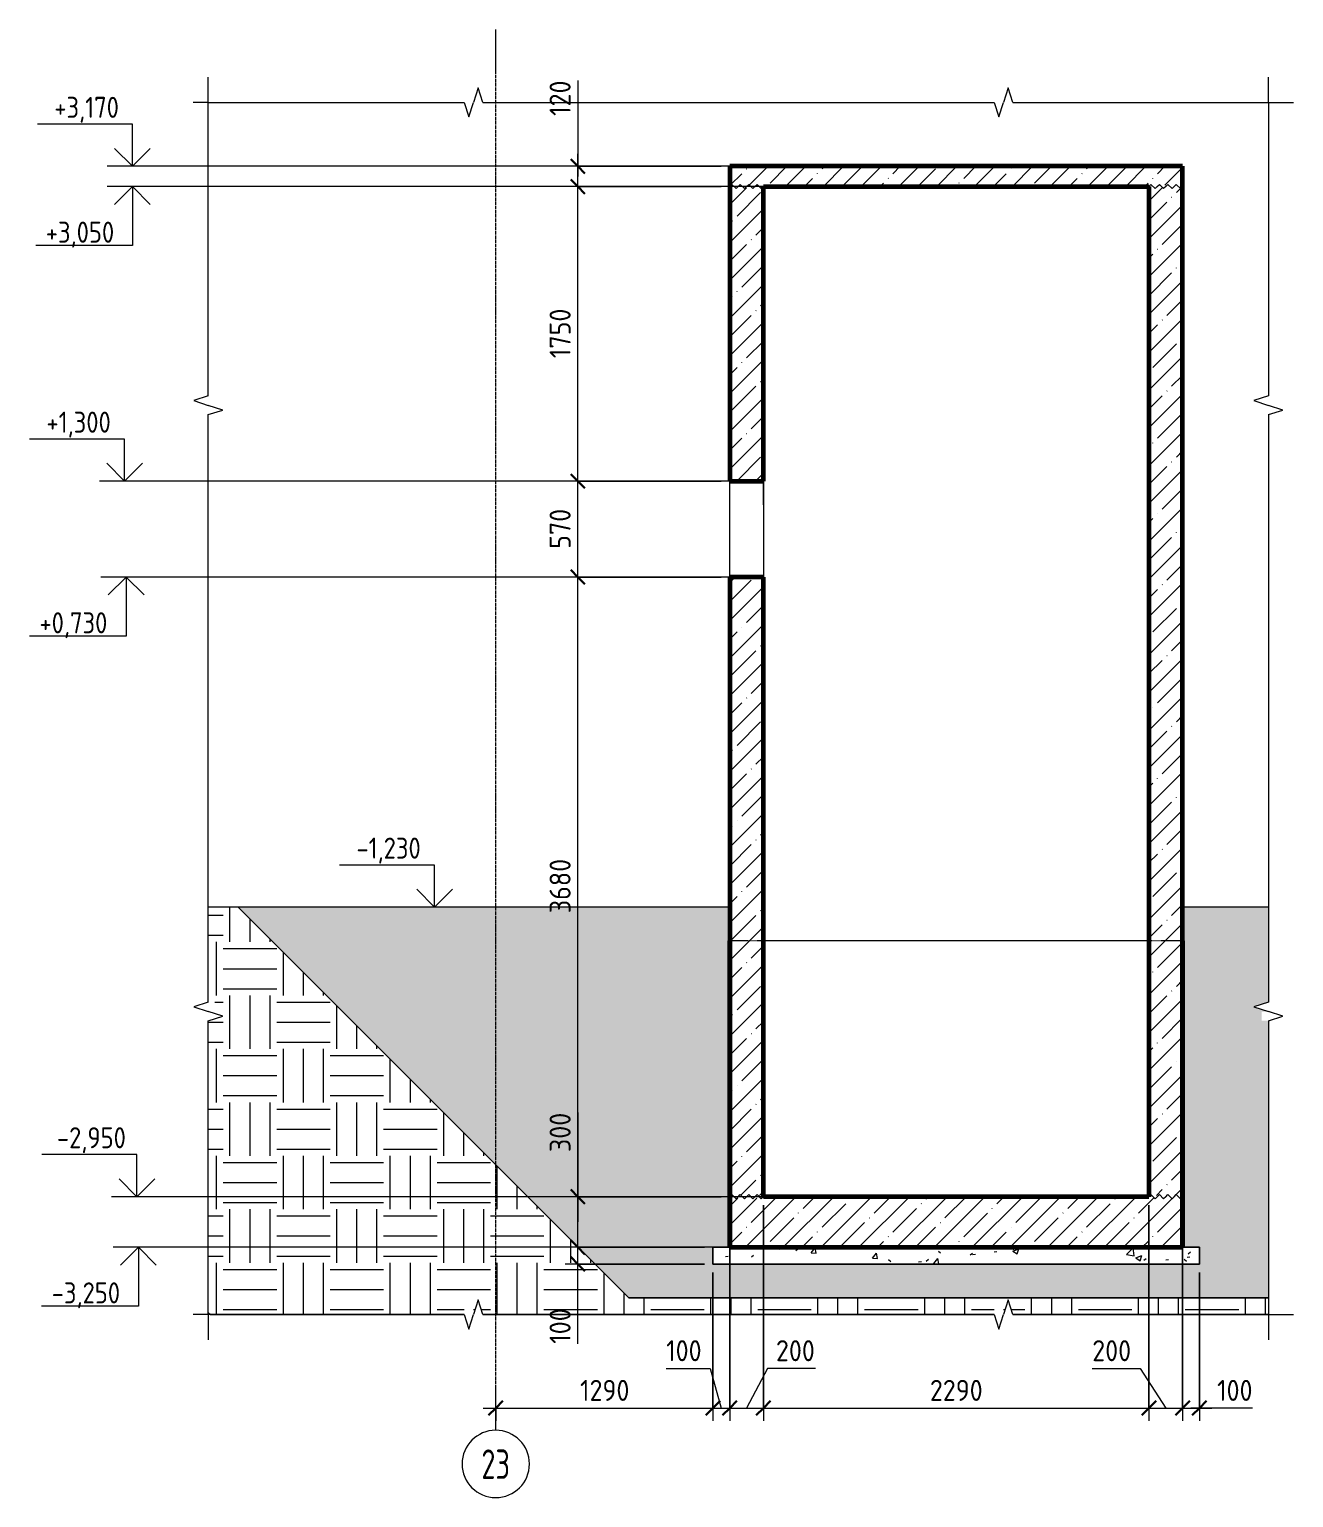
# Model space of a CAD drawing. Header units: millimetres. Extents: x 67134 to 118201, y -4983 to 13821.
# Drawn here: x 79866 to 87377, y -4737 to 3983 of the extents above; entities that cross this region are included whole.
import ezdxf

# ---------------------------------------------------------------- set-up
doc = ezdxf.new("R2010")
doc.units = ezdxf.units.MM
doc.linetypes.add('01 Штриховая _4 мм_', pattern=[6, 3.5, -2.5])
doc.linetypes.add('02 Штрихпунктирная _20 мм_', pattern=[25, 20, -2.5, 0, -2.5])
for name, color, linetype, lineweight in [('AA_Dim', 7, 'Continuous', 9), ('AA_Dim-50', 7, 'Continuous', 9), ('AA_Linii', 7, 'Continuous', 9), ('AA_Oformlenie', 7, 'Continuous', 9), ('AA_Vinoska', 7, 'Continuous', 9), ('AA_Visotnaya otmetka', 7, 'Continuous', 9), ('AF_Okno', 7, 'Continuous', 20), ('AF_Perekritie', 7, 'Continuous', 60), ('AF_Perekritie_Опалубка', 253, 'Continuous', 20), ('AF_Pokritie', 7, 'Continuous', 9), ('AF_Stena', 7, 'Continuous', 20), ('AF_Stena_Гидроизоляция', 253, 'Continuous', 20), ('AF_Stena_Опалубка', 253, 'Continuous', 20), ('KR_Fundament', 7, 'Continuous', 20), ('Оси', 7, 'Continuous', 9)]:
    doc.layers.add(name, color=color, linetype=linetype, lineweight=lineweight)
doc.styles.add('ISOCPEUR', font='isocpeur.TTF', dxfattribs={"width": 0.9, "height": 125})
doc.styles.add('ISOCPEUR_1', font='isocpeur.TTF', dxfattribs={"width": 0.85, "height": 125})
doc.styles.add('ISOCPEUR_4', font='isocpeur.TTF', dxfattribs={"width": 0.7, "height": 175})
doc.dimstyles.new('00_Точн_3_знака__прозр_', dxfattribs={"dimscale": 304.8, "dimtxt": 125.344371, "dimasz": 0.278871, "dimexe": 0.246063, "dimexo": 0.164042, "dimgap": 0.016404, "dimtad": 1, "dimdec": 3, "dimrnd": 0.001, "dimdsep": 46, "dimtxsty": 'ISOCPEUR', "dimblk1": 'OBLIQUE', "dimblk2": 'OBLIQUE', "dimsah": 1, "dimcen": 0.09, "dimdle": 0.246063, "dimazin": 0, "dimtfac": 1, "dimtdec": 4, "dimtix": 1, "dimtmove": 0, "dimatfit": 3, "dimfxl": 1, "dimtvp": 1, "dimtolj": 1, "dimtzin": 0, "dimlwd": 18, "dimlwe": 18, "dimarcsym": 2})
doc.dimstyles.new('00_Точн_3_знака__прозр__1', dxfattribs={"dimscale": 304.8, "dimtxt": 125.344371, "dimasz": 0.278871, "dimexe": 0.246063, "dimexo": 0.164042, "dimgap": 0.016404, "dimtad": 1, "dimdec": 3, "dimrnd": 0.001, "dimdsep": 46, "dimtxsty": 'ISOCPEUR', "dimblk1": 'OBLIQUE', "dimblk2": 'OBLIQUE', "dimsah": 1, "dimcen": 0.09, "dimdle": 0.246063, "dimazin": 0, "dimtfac": 1, "dimtdec": 4, "dimtix": 1, "dimtmove": 1, "dimatfit": 3, "dimfxl": 1, "dimtvp": 1, "dimtolj": 1, "dimtzin": 0, "dimlwd": 18, "dimlwe": 18, "dimarcsym": 2})
pattern_1 = [(45, (84827.83, 825), (-112.253, 112.253), []), (45, (84940.08, 825), (-112.253, 112.253), [198.438, -39.688, 1.676, -38.011])]

# ---------------------------------------------------------------- blocks, each defined once
blk = doc.blocks.new('231_Отверстие прямоугольное в стене _Окно_Стена_ - Отверстие прямоугольное с обрамлением-4060099-1-1 Опалубка')
at = {"layer": 'AF_Okno', "lineweight": 9}
for p, q in [((-73455.1, 1157.5), (-73455.1, 1274.4)), ((-73255.1, 1159.4), (-73255.1, 1300)), ((-73455.1, 730), (-73455.1, 1157.5))]:
    blk.add_line(p, q, dxfattribs=at)
blk = doc.blocks.new('Последовательность узлов - 3мм масшт20 маскировка-904226-1-1 Опалубка')
at = {"layer": 'AA_Oformlenie'}
for p, q in [((-70965.1, 3050), (-70952.6, 3062.5)), ((-70927.6, 3037.5), (-70952.6, 3062.5)), ((-70915.1, 3050), (-70902.6, 3062.5)), ((-70877.6, 3037.5), (-70902.6, 3062.5)), ((-70865.1, 3050), (-70852.6, 3062.5)), ((-70827.6, 3037.5), (-70852.6, 3062.5)), ((-70815.1, 3050), (-70802.6, 3062.5)), ((-70777.6, 3037.5), (-70802.6, 3062.5)), ((-70915.1, 3050), (-70927.6, 3037.5)), ((-70865.1, 3050), (-70877.6, 3037.5)), ((-70815.1, 3050), (-70827.6, 3037.5)), ((-70765.1, 3050), (-70777.6, 3037.5))]:
    blk.add_line(p, q, dxfattribs=at)
blk = doc.blocks.new('011_Прямоугольник обрыва _ЭлУзла_ - 011_Прямоугольник обрыва _ЭлУзла_-4124528-1-1 Опалубка')
at = {"layer": 'AA_Oformlenie'}
for p, q in [((-76552.8, 1806.3), (-76552.8, 3550)), ((-76552.8, 3550), (-75033.3, 3550)), ((-74922, 3550), (-71884.5, 3550)), ((-71773.2, 3550), (-70255.1, 3550)), ((-70255.1, 3550), (-70255.1, 1806.3)), ((-76552.8, -1793.7), (-76552.8, 1695)), ((-70255.1, 1695), (-70255.1, -1793.7)), ((-76552.8, -3650), (-76552.8, -1905)), ((-70255.1, -1905), (-70255.1, -3650)), ((-75033.3, -3650), (-76552.8, -3650)), ((-71884.5, -3650), (-74922, -3650)), ((-70255.1, -3650), (-71773.2, -3650))]:
    blk.add_line(p, q, dxfattribs=at)
blk = doc.blocks.new('DIMBLOCK19-1-1 Опалубка')
at = {"layer": 'AA_Dim-50', "lineweight": 18}
for p, q in [((83926.8, -3400), (83926.8, -4280.6)), ((83926.8, -4205.6), (83926.8, -3400)), ((82561.8, -4205.6), (83926.8, -4205.6)), ((82636.8, -4195.5), (82636.8, -4280.6)), ((82636.8, -4205.6), (82636.8, -4195.5))]:
    blk.add_line(p, q, dxfattribs=at)
at = {"layer": 'AA_Dim-50', "lineweight": 30}
for p, q in [((82636.8, -4205.6), (82679.3, -4163.1)), ((83926.8, -4205.6), (83969.3, -4163.1)), ((82636.8, -4205.6), (82594.3, -4248.1)), ((83926.8, -4205.6), (83884.3, -4248.1))]:
    blk.add_line(p, q, dxfattribs=at)
at = {"layer": 'AA_Dim-50', "color": 0, "lineweight": 18, "insert": (83137.6, -4037.7), "char_height": 125, "width": 346.234, "attachment_point": 1, "line_spacing_factor": 1.135194, "style": 'ISOCPEUR'}
blk.add_mtext('1290', dxfattribs=at)
blk = doc.blocks.new('_Oblique')
at = {"color": 0, "linetype": 'ByBlock', "lineweight": -2}
blk.add_line((-0.5, -0.5), (0.5, 0.5), dxfattribs=at)
blk = doc.blocks.new('DIMBLOCK20-1-1 Опалубка')
at = {"layer": 'AA_Dim-50', "lineweight": 18}
for p, q in [((84026.8, -3000), (84026.8, -4280.6)), ((84026.8, -4205.6), (84026.8, -3000)), ((83926.8, -3400), (83926.8, -4280.6)), ((83926.8, -4205.6), (83926.8, -3400)), ((83649.1, -3970), (83909.6, -3970)), ((83909.6, -3970), (83976.8, -4205.6)), ((83926.8, -4205.6), (84026.8, -4205.6))]:
    blk.add_line(p, q, dxfattribs=at)
at = {"layer": 'AA_Dim-50', "lineweight": 30}
for p, q in [((83926.8, -4205.6), (83969.3, -4163.1)), ((84026.8, -4205.6), (84069.3, -4163.1)), ((83926.8, -4205.6), (83884.3, -4248.1)), ((84026.8, -4205.6), (83984.3, -4248.1))]:
    blk.add_line(p, q, dxfattribs=at)
at = {"layer": 'AA_Dim-50', "color": 0, "lineweight": 18, "insert": (83649.1, -3802.1), "char_height": 125, "width": 252.581, "attachment_point": 1, "line_spacing_factor": 1.135194, "style": 'ISOCPEUR'}
blk.add_mtext('100', dxfattribs=at)
blk = doc.blocks.new('DIMBLOCK21-1-1 Опалубка')
at = {"layer": 'AA_Dim-50', "lineweight": 18}
for p, q in [((84026.8, -3000), (84026.8, -4280.6)), ((84026.8, -4205.6), (84026.8, -3000)), ((84226.8, -3000), (84226.8, -4280.6)), ((84226.8, -4205.6), (84226.8, -3000)), ((84251.4, -3970), (84126.8, -4205.6)), ((84535.6, -3970), (84251.4, -3970)), ((84026.8, -4205.6), (84226.8, -4205.6))]:
    blk.add_line(p, q, dxfattribs=at)
at = {"layer": 'AA_Dim-50', "lineweight": 30}
for p, q in [((84026.8, -4205.6), (84069.3, -4163.1)), ((84226.8, -4205.6), (84269.3, -4163.1)), ((84026.8, -4205.6), (83984.3, -4248.1)), ((84226.8, -4205.6), (84184.3, -4248.1))]:
    blk.add_line(p, q, dxfattribs=at)
at = {"layer": 'AA_Dim-50', "color": 0, "lineweight": 18, "insert": (84301.4, -3802.1), "char_height": 125, "width": 280.961, "attachment_point": 1, "line_spacing_factor": 1.135194, "style": 'ISOCPEUR'}
blk.add_mtext('200', dxfattribs=at)
blk = doc.blocks.new('DIMBLOCK22-1-1 Опалубка')
at = {"layer": 'AA_Dim-50', "lineweight": 18}
for p, q in [((84226.8, -3000), (84226.8, -4280.6)), ((84226.8, -4205.6), (84226.8, -3000)), ((86516.8, -3000), (86516.8, -4280.6)), ((86516.8, -4205.6), (86516.8, -3000)), ((84226.8, -4205.6), (86516.8, -4205.6))]:
    blk.add_line(p, q, dxfattribs=at)
at = {"layer": 'AA_Dim-50', "lineweight": 30}
for p, q in [((84226.8, -4205.6), (84269.3, -4163.1)), ((86516.8, -4205.6), (86559.3, -4163.1)), ((84226.8, -4205.6), (84184.3, -4248.1)), ((86516.8, -4205.6), (86474.3, -4248.1))]:
    blk.add_line(p, q, dxfattribs=at)
at = {"layer": 'AA_Dim-50', "color": 0, "lineweight": 18, "insert": (85215.8, -4037.7), "char_height": 125, "width": 374.614, "attachment_point": 1, "line_spacing_factor": 1.135194, "style": 'ISOCPEUR'}
blk.add_mtext('2290', dxfattribs=at)
blk = doc.blocks.new('DIMBLOCK23-1-1 Опалубка')
at = {"layer": 'AA_Dim-50', "lineweight": 18}
for p, q in [((86516.8, -3000), (86516.8, -4280.6)), ((86516.8, -4205.6), (86516.8, -3000)), ((86716.8, -3000), (86716.8, -4280.6)), ((86716.8, -4205.6), (86716.8, -3000)), ((86180.3, -3970), (86464.4, -3970)), ((86464.4, -3970), (86616.8, -4205.6)), ((86516.8, -4205.6), (86716.8, -4205.6))]:
    blk.add_line(p, q, dxfattribs=at)
at = {"layer": 'AA_Dim-50', "lineweight": 30}
for p, q in [((86516.8, -4205.6), (86559.3, -4163.1)), ((86716.8, -4205.6), (86759.3, -4163.1)), ((86516.8, -4205.6), (86474.3, -4248.1)), ((86716.8, -4205.6), (86674.3, -4248.1))]:
    blk.add_line(p, q, dxfattribs=at)
at = {"layer": 'AA_Dim-50', "color": 0, "lineweight": 18, "insert": (86180.3, -3802.1), "char_height": 125, "width": 280.961, "attachment_point": 1, "line_spacing_factor": 1.135194, "style": 'ISOCPEUR'}
blk.add_mtext('200', dxfattribs=at)
blk = doc.blocks.new('DIMBLOCK24-1-1 Опалубка')
at = {"layer": 'AA_Dim-50', "lineweight": 18}
for p, q in [((86716.8, -3000), (86716.8, -4280.6)), ((86716.8, -4205.6), (86716.8, -3000)), ((86816.8, -3400), (86816.8, -4280.6)), ((86816.8, -4205.6), (86816.8, -3400)), ((86716.8, -4205.6), (86891.8, -4205.6)), ((86872.1, -4205.6), (86766.8, -4205.6)), ((87132.6, -4205.6), (86872.1, -4205.6))]:
    blk.add_line(p, q, dxfattribs=at)
at = {"layer": 'AA_Dim-50', "lineweight": 30}
for p, q in [((86716.8, -4205.6), (86759.3, -4163.1)), ((86816.8, -4205.6), (86859.3, -4163.1)), ((86716.8, -4205.6), (86674.3, -4248.1)), ((86816.8, -4205.6), (86774.3, -4248.1))]:
    blk.add_line(p, q, dxfattribs=at)
at = {"layer": 'AA_Dim-50', "color": 0, "lineweight": 18, "insert": (86922.1, -4037.7), "char_height": 125, "width": 252.581, "attachment_point": 1, "line_spacing_factor": 1.135194, "style": 'ISOCPEUR'}
blk.add_mtext('100', dxfattribs=at)
blk = doc.blocks.new('DIMBLOCK25-1-1 Опалубка')
at = {"layer": 'AA_Dim-50', "lineweight": 30}
for p, q in [((83124.3, -3250), (83081.8, -3207.5)), ((83124.3, -3350), (83081.8, -3307.5)), ((83124.3, -3250), (83166.8, -3292.5)), ((83124.3, -3350), (83166.8, -3392.5))]:
    blk.add_line(p, q, dxfattribs=at)
at = {"layer": 'AA_Dim-50', "lineweight": 18}
for p, q in [((83876.8, -3250), (83049.3, -3250)), ((83124.3, -3425), (83124.3, -3250)), ((83124.3, -3250), (83876.8, -3250)), ((83124.3, -3562.9), (83124.3, -3300)), ((83876.8, -3350), (83049.3, -3350)), ((83124.3, -3350), (83876.8, -3350)), ((83124.3, -3823.4), (83124.3, -3562.9))]:
    blk.add_line(p, q, dxfattribs=at)
at = {"layer": 'AA_Dim-50', "color": 0, "lineweight": 18, "insert": (82956.5, -3823.4), "char_height": 125, "width": 252.581, "attachment_point": 1, "rotation": 90, "line_spacing_factor": 1.135194, "style": 'ISOCPEUR'}
blk.add_mtext('100', dxfattribs=at)
blk = doc.blocks.new('DIMBLOCK26-1-1 Опалубка')
at = {"layer": 'AA_Dim-50', "lineweight": 18}
for p, q in [((83124.3, -2450.7), (83124.3, -2734.8)), ((83124.3, -2734.8), (83124.3, -3100)), ((83976.8, -2950), (83049.3, -2950)), ((83124.3, -3250), (83124.3, -2950)), ((83124.3, -2950), (83976.8, -2950)), ((83876.8, -3250), (83049.3, -3250)), ((83124.3, -3250), (83876.8, -3250))]:
    blk.add_line(p, q, dxfattribs=at)
at = {"layer": 'AA_Dim-50', "lineweight": 30}
for p, q in [((83124.3, -2950), (83081.8, -2907.5)), ((83124.3, -2950), (83166.8, -2992.5)), ((83124.3, -3250), (83081.8, -3207.5)), ((83124.3, -3250), (83166.8, -3292.5))]:
    blk.add_line(p, q, dxfattribs=at)
at = {"layer": 'AA_Dim-50', "color": 0, "lineweight": 18, "insert": (82956.5, -2684.8), "char_height": 125, "width": 280.961, "attachment_point": 1, "rotation": 90, "line_spacing_factor": 1.135194, "style": 'ISOCPEUR'}
blk.add_mtext('300', dxfattribs=at)
blk = doc.blocks.new('DIMBLOCK27-1-1 Опалубка')
at = {"layer": 'AA_Dim-50', "lineweight": 18}
for p, q in [((83976.8, 730), (83049.3, 730)), ((83124.3, -2950), (83124.3, 730)), ((83124.3, 730), (83976.8, 730)), ((83976.8, -2950), (83049.3, -2950)), ((83124.3, -2950), (83976.8, -2950))]:
    blk.add_line(p, q, dxfattribs=at)
at = {"layer": 'AA_Dim-50', "lineweight": 30}
for p, q in [((83124.3, 730), (83081.8, 772.5)), ((83124.3, 730), (83166.8, 687.5)), ((83124.3, -2950), (83081.8, -2907.5)), ((83124.3, -2950), (83166.8, -2992.5))]:
    blk.add_line(p, q, dxfattribs=at)
at = {"layer": 'AA_Dim-50', "color": 0, "lineweight": 18, "insert": (82956.5, -1266.1), "char_height": 125, "width": 374.614, "attachment_point": 1, "rotation": 90, "line_spacing_factor": 1.135194, "style": 'ISOCPEUR'}
blk.add_mtext('3680', dxfattribs=at)
blk = doc.blocks.new('DIMBLOCK28-1-1 Опалубка')
at = {"layer": 'AA_Dim-50', "lineweight": 30}
for p, q in [((83124.3, 1300), (83081.8, 1342.5)), ((83124.3, 1300), (83166.8, 1257.5)), ((83124.3, 730), (83081.8, 772.5)), ((83124.3, 730), (83166.8, 687.5))]:
    blk.add_line(p, q, dxfattribs=at)
at = {"layer": 'AA_Dim-50', "lineweight": 18}
for p, q in [((83976.8, 1300), (83049.3, 1300)), ((83124.3, 730), (83124.3, 1300)), ((83124.3, 1300), (83976.8, 1300)), ((83976.8, 730), (83049.3, 730)), ((83124.3, 730), (83976.8, 730))]:
    blk.add_line(p, q, dxfattribs=at)
at = {"layer": 'AA_Dim-50', "color": 0, "lineweight": 18, "insert": (82956.5, 897.9), "char_height": 125, "width": 280.961, "attachment_point": 1, "rotation": 90, "line_spacing_factor": 1.135194, "style": 'ISOCPEUR'}
blk.add_mtext('570', dxfattribs=at)
blk = doc.blocks.new('DIMBLOCK29-1-1 Опалубка')
at = {"layer": 'AA_Dim-50', "lineweight": 30}
for p, q in [((83124.3, 3050), (83081.8, 3092.5)), ((83124.3, 3050), (83166.8, 3007.5)), ((83124.3, 1300), (83081.8, 1342.5)), ((83124.3, 1300), (83166.8, 1257.5))]:
    blk.add_line(p, q, dxfattribs=at)
at = {"layer": 'AA_Dim-50', "lineweight": 18}
for p, q in [((83976.8, 3050), (83049.3, 3050)), ((83124.3, 1300), (83124.3, 3050)), ((83124.3, 3050), (83976.8, 3050)), ((83976.8, 1300), (83049.3, 1300)), ((83124.3, 1300), (83976.8, 1300))]:
    blk.add_line(p, q, dxfattribs=at)
at = {"layer": 'AA_Dim-50', "color": 0, "lineweight": 18, "insert": (82956.5, 2030.7), "char_height": 125, "width": 346.234, "attachment_point": 1, "rotation": 90, "line_spacing_factor": 1.135194, "style": 'ISOCPEUR'}
blk.add_mtext('1750', dxfattribs=at)
blk = doc.blocks.new('DIMBLOCK30-1-1 Опалубка')
at = {"layer": 'AA_Dim-50', "lineweight": 18}
for p, q in [((83124.3, 3679.9), (83124.3, 3419.4)), ((83124.3, 3419.4), (83124.3, 3110)), ((83124.3, 3050), (83124.3, 3245)), ((83976.8, 3170), (83049.3, 3170)), ((83124.3, 3170), (83976.8, 3170)), ((83976.8, 3050), (83049.3, 3050)), ((83124.3, 3050), (83976.8, 3050))]:
    blk.add_line(p, q, dxfattribs=at)
at = {"layer": 'AA_Dim-50', "lineweight": 30}
for p, q in [((83124.3, 3170), (83081.8, 3212.5)), ((83124.3, 3170), (83166.8, 3127.5)), ((83124.3, 3050), (83081.8, 3092.5)), ((83124.3, 3050), (83166.8, 3007.5))]:
    blk.add_line(p, q, dxfattribs=at)
at = {"layer": 'AA_Dim-50', "color": 0, "lineweight": 18, "insert": (82956.5, 3469.4), "char_height": 125, "width": 252.581, "attachment_point": 1, "rotation": 90, "line_spacing_factor": 1.135194, "style": 'ISOCPEUR'}
blk.add_mtext('120', dxfattribs=at)
blk = doc.blocks.new('Высотные отметки - Стрелка вниз высокая-400290-1-1 Опалубка')
at = {"layer": 'AA_Vinoska'}
for p, q in [((-76890.9, 730), (-77190.9, 730)), ((-77040.9, 730), (-77147, 623.9)), ((-77040.9, 730), (-77040.9, 380)), ((-77040.9, 730), (-76934.8, 623.9)), ((-77040.9, 380), (-77615.9, 380))]:
    blk.add_line(p, q, dxfattribs=at)
blk = doc.blocks.new('Высотные отметки - Стрелка вверх-400292-1-1 Опалубка')
at = {"layer": 'AA_Vinoska'}
for p, q in [((-77050, 1550), (-77615, 1550)), ((-77050, 1300), (-77050, 1550)), ((-77050, 1300), (-77156.1, 1406.1)), ((-77050, 1300), (-76943.9, 1406.1)), ((-76900, 1300), (-77200, 1300))]:
    blk.add_line(p, q, dxfattribs=at)
blk = doc.blocks.new('Ось сетки - d_4мм-2765513-1-1 Опалубка')
at = {"layer": 'Оси'}
for start, end in [(0, 180), (0, 180), (180, 360), (180, 360)]:
    blk.add_arc((-74845.1, -4537.3), 200, start, end, dxfattribs=at)

msp = doc.modelspace()

# ---------------------------------------------------------------- hatches: boundary and pattern name
at = {"layer": 'AA_Oformlenie'}
h = msp.add_hatch(dxfattribs=at)
h.set_pattern_fill('FP_6', color=250, style=0, pattern_type=2)
h.set_pattern_definition([(0, (84827.83, 825), (317.5, 317.5), [317.5, -317.5]), (0, (84827.83, 944.06), (317.5, 317.5), [317.5, -317.5]), (0, (84827.83, 1063.12), (317.5, 317.5), [317.5, -317.5]), (90, (84867.5, 1102.8), (-317.5, 317.5), [317.5, -317.5]), (90, (84986.58, 1102.8), (-317.5, 317.5), [317.5, -317.5]), (90, (85105.64, 1102.8), (-317.5, 317.5), [317.5, -317.5])])
h.paths.add_polyline_path([(82448.561, -3650), (82448.561, -3609.8446), (82503.561, -3609.8446), (82503.561, -3650), (82531.7153, -3563.3499), (82559.8697, -3650), (85597.4132, -3650), (85597.4132, -3609.8446), (85652.4132, -3609.8446), (85652.4132, -3650), (85680.5675, -3563.3499), (85708.7219, -3650), (87226.8393, -3650), (87226.8393, -3550), (83426.8393, -3550), (81106.8393, -1230), (80929.1349, -1230), (80929.1349, -1793.6913), (80968.3876, -1793.6913), (80968.3876, -1850), (80929.1349, -1850), (81015.7374, -1877.5), (80929.1349, -1905), (80929.1349, -3637.2089), (80941.926, -3650)])
h = msp.add_hatch(dxfattribs=at)
h.set_pattern_fill('FP_5', color=250, style=0, pattern_type=2)
h.set_pattern_definition([(0, (84827.826, 825), (203.2, 50.8), [16.764, -135.636, 16.764, -135.636, -812.8]), (0, (84827.826, 825), (203.2, 50.8), [-304.8, 16.764, -288.036, 16.764, -135.636, -355.6]), (0, (84827.826, 825), (203.2, 50.8), [-762, 16.764, -84.836, 16.764, -237.236]), (120, (84904.026, 850.4), (-145.5941, 150.57636), [16.764, -135.636, 16.764, -135.636, -812.8]), (120, (84904.026, 850.4), (-145.5941, 150.57636), [-304.8, 16.764, -288.036, 16.764, -135.636, -355.6]), (120, (84904.026, 850.4), (-145.5941, 150.57636), [-762, 16.764, -84.836, 16.764, -237.236]), (240, (84929.426, 952), (-57.6059, -201.37636), [16.764, -135.636, 16.764, -135.636, -812.8]), (240, (84929.426, 952), (-57.6059, -201.37636), [-304.8, 16.764, -288.036, 16.764, -135.636, -355.6]), (240, (84929.426, 952), (-57.6059, -201.37636), [-762, 16.764, -84.836, 16.764, -237.236])])
h.paths.add_polyline_path([(87226.8393, -3550), (87226.8393, -1905), (87186.6839, -1905), (87186.6839, -1850), (87226.8393, -1850), (87140.1892, -1821.8457), (87226.8393, -1793.6913), (87226.8393, -1230), (86716.8393, -1230), (86716.8393, -3250), (86816.8393, -3250), (86816.8393, -3350), (83926.8393, -3350), (83926.8393, -3250), (84026.8393, -3250), (84026.8393, -1230), (81106.8393, -1230), (83426.8393, -3550), (84228.8, -3550)])
at = {"layer": 'AF_Perekritie', "lineweight": 9}
h = msp.add_hatch(dxfattribs=at)
h.set_pattern_fill('FP_3', color=256, style=0, pattern_type=2)
h.set_pattern_definition(pattern_1)
h.paths.add_polyline_path([(86516.8393, 3050), (86516.8393, 3058), (86716.8393, 3058), (86716.8393, 3170), (84026.8393, 3170), (84026.8393, 3058), (84226.8393, 3058), (84226.8393, 3050)])
h = msp.add_hatch(dxfattribs=at)
h.set_pattern_fill('FP_3', color=256, style=0, pattern_type=2)
h.set_pattern_definition(pattern_1)
h.paths.add_polyline_path([(86516.8393, -3250), (86716.8393, -3250), (86716.8393, -2958), (86516.8393, -2958), (86516.8393, -2950), (84226.8393, -2950), (84226.8393, -2958), (84026.8393, -2958), (84026.8393, -3250), (84228.8, -3250)])
at = {"layer": 'AF_Pokritie'}
h = msp.add_hatch(dxfattribs=at)
h.set_pattern_fill('FP_4', color=256, style=0, pattern_type=2)
h.set_pattern_definition([(50, (84827.83, 825), (364.368, -31.878), [38.1, -419.1]), (355, (84827.83, 825), (-70.486, 382.113), [30.48, -335.28]), (100.451, (84858.2, 822.34), (293.885, 350.233), [32.38, -356.18]), (46.184, (84827.83, 926.6), (542.16, -84.086), [57.15, -628.65]), (96.636, (84873, 919.6), (474.805, 494.855), [48.57, -534.27]), (351.184, (84827.8, 926.6), (474.81, 494.85), [45.72, -502.92]), (21, (84878.63, 901.2), (303.228, -204.53), [38.1, -419.1]), (326, (84878.63, 901.2), (123.604, 368.376), [30.48, -335.28]), (71.451, (84903.9, 884.16), (426.834, 163.843), [32.38, -356.18]), (37.5, (84827.83, 825), (6.1766, 169.11), [16.764, -314.452, 16.764, -323.596, -336.55]), (37.5, (84827.83, 825), (6.1766, 169.11), [-671.576, 16.764, -319.786]), (7.5, (84827.83, 825), (133.639, 200.3615), [16.764, -177.292, 16.764, -306.832, -128.27]), (7.5, (84827.83, 825), (133.639, 200.3615), [-517.652, 16.764, -111.506]), (327.5, (84714.54, 825), (271.182, -11.4584), [16.764, -110.236, 16.764, -379.476, -525.78]), (327.5, (84714.54, 825), (271.182, -11.4584), [-523.24, 16.764, -509.016]), (317.5, (84663.74, 825), (296.259, 50.853), [16.764, -148.336, 16.764, -246.38, -373.38]), (317.5, (84663.74, 825), (296.259, 50.853), [-428.244, 16.764, -356.616])])
h.paths.add_polyline_path([(86816.8393, -3350), (86816.8393, -3250), (83926.8393, -3250), (83926.8393, -3350), (86716.8393, -3350)])
at = {"layer": 'AF_Stena', "lineweight": 9}
h = msp.add_hatch(dxfattribs=at)
h.set_pattern_fill('FP_3', color=256, style=0, pattern_type=2)
h.set_pattern_definition(pattern_1)
h.paths.add_polyline_path([(84027.2741, -2942), (84226.8393, -2942), (84226.8393, 730), (84026.8393, 730), (84026.8393, -2942)])
h.paths.add_polyline_path([(84176.8393, 1300), (84226.8393, 1300), (84226.8393, 3042), (84026.8393, 3042), (84026.8393, 1300), (84126.8393, 1300)])
h = msp.add_hatch(dxfattribs=at)
h.set_pattern_fill('FP_3', color=256, style=0, pattern_type=2)
h.set_pattern_definition(pattern_1)
h.paths.add_polyline_path([(86566.8393, -2942), (86716.8393, -2942), (86716.8393, 3042), (86516.8393, 3042), (86516.8393, -2942)])

# ---------------------------------------------------------------- linework, layer by layer
at = {"layer": 'AA_Linii'}
for p, q in [((84026.8393, -1165), (84026.8393, -3250)), ((86716.8393, -3250), (86716.8393, -1165)), ((81106.8393, -1230), (80929.1349, -1230)), ((84026.8393, -1230), (81106.8393, -1230)), ((81106.8393, -1230), (83426.8393, -3550)), ((83426.8393, -3550), (81106.8393, -1230)), ((84026.8393, -3250), (84026.8393, -1230)), ((87226.8393, -1230), (86716.8393, -1230)), ((86716.8393, -1230), (86716.8393, -3250)), ((83926.8393, -3250), (83426.8393, -3250)), ((83926.8393, -3350), (83926.8393, -3250)), ((83926.8393, -3250), (84026.8393, -3250)), ((86716.8393, -3250), (86816.8393, -3250)), ((86816.8393, -3250), (86816.8393, -3350)), ((86816.8393, -3350), (83926.8393, -3350)), ((83426.8393, -3550), (87226.8393, -3550)), ((83926.8393, -3550), (83426.8393, -3550)), ((87226.8393, -3550), (83926.8393, -3550)), ((80929.1349, -3637.2089), (80941.926, -3650)), ((80941.926, -3650), (82448.561, -3650)), ((82559.8697, -3650), (85597.4132, -3650)), ((85597.4132, -3650), (83402.5752, -3650)), ((85708.7219, -3650), (87226.8393, -3650)), ((87226.8393, -3650), (85708.7219, -3650))]:
    msp.add_line(p, q, dxfattribs=at)
at = {"layer": 'AA_Vinoska'}
for p, q in [((80929.1349, 3550), (80929.1349, 3700)), ((87226.8393, 3550), (87226.8393, 3700)), ((82531.7153, 3636.6501), (82503.561, 3550)), ((82559.8697, 3550), (82531.7153, 3636.6501)), ((85680.5675, 3636.6501), (85652.4132, 3550)), ((85708.7219, 3550), (85680.5675, 3636.6501)), ((80929.1349, 3550), (80838.8779, 3550)), ((82448.561, 3550), (82476.061, 3463.3975)), ((82476.061, 3463.3975), (82503.561, 3550)), ((85597.4132, 3550), (85624.9132, 3463.3975)), ((85624.9132, 3463.3975), (85652.4132, 3550)), ((87226.8393, 3550), (87376.8393, 3550)), ((80929.1349, 1806.3087), (80842.4848, 1778.1543)), ((80842.4848, 1778.1543), (80929.1349, 1750)), ((81015.7374, 1722.5), (80929.1349, 1750)), ((87226.8393, 1806.3087), (87140.1892, 1778.1543)), ((87140.1892, 1778.1543), (87226.8393, 1750)), ((87313.4419, 1722.5), (87226.8393, 1750)), ((80929.1349, 1695), (81015.7374, 1722.5)), ((87226.8393, 1695), (87313.4419, 1722.5)), ((80929.1349, -1793.6913), (80842.4848, -1821.8457)), ((80842.4848, -1821.8457), (80929.1349, -1850)), ((87226.8393, -1793.6913), (87140.1892, -1821.8457)), ((87140.1892, -1821.8457), (87226.8393, -1850)), ((81015.7374, -1877.5), (80929.1349, -1850)), ((80929.1349, -1905), (81015.7374, -1877.5)), ((87313.4419, -1877.5), (87226.8393, -1850)), ((87226.8393, -1905), (87313.4419, -1877.5)), ((82531.7153, -3563.3499), (82503.561, -3650)), ((82559.8697, -3650), (82531.7153, -3563.3499)), ((85680.5675, -3563.3499), (85652.4132, -3650)), ((85708.7219, -3650), (85680.5675, -3563.3499)), ((80929.1349, -3650), (80838.8779, -3650)), ((80929.1349, -3650), (80929.1349, -3800)), ((82448.561, -3650), (82476.061, -3736.6025)), ((82476.061, -3736.6025), (82503.561, -3650)), ((85597.4132, -3650), (85624.9132, -3736.6025)), ((85624.9132, -3736.6025), (85652.4132, -3650)), ((87226.8393, -3650), (87376.8393, -3650)), ((87226.8393, -3650), (87226.8393, -3800))]:
    msp.add_line(p, q, dxfattribs=at)
at = {"layer": 'AA_Visotnaya otmetka'}
for p, q in [((84312.9004, 3170), (80478.5041, 3170)), ((84312.9004, 3170), (84312.9004, 3170)), ((84483.1249, 3050), (80478.5041, 3050)), ((84483.1249, 3050), (84483.1249, 3050)), ((84226.8393, 1300), (80431.8931, 1300)), ((84226.8393, 1300), (84226.8393, 1300)), ((84226.8393, 730), (80440.9936, 730)), ((84226.8393, 730), (84226.8393, 730)), ((82774.6757, -1230), (82273.4591, -1230)), ((82774.6757, -1230), (82774.6757, -1230)), ((84445.2972, -2950), (80504.6964, -2950)), ((84445.2972, -2950), (84445.2972, -2950)), ((84681.7201, -3250), (80513.7968, -3250)), ((84681.7201, -3250), (84681.7201, -3250))]:
    msp.add_line(p, q, dxfattribs=at)
at = {"layer": 'AF_Perekritie_Опалубка', "lineweight": 60}
for p, q in [((86716.8393, 3170), (84026.8393, 3170)), ((84026.8393, 3170), (84026.8393, 3050)), ((86716.8393, 3050), (86716.8393, 3170)), ((84226.8393, 3050), (86516.8393, 3050))]:
    msp.add_line(p, q, dxfattribs=at)
at = {"layer": 'AF_Pokritie', "lineweight": 20}
for p, q in [((86816.8393, -3250), (83926.8393, -3250)), ((83926.8393, -3250), (83926.8393, -3350)), ((86816.8393, -3350), (86816.8393, -3250)), ((83926.8393, -3350), (86816.8393, -3350))]:
    msp.add_line(p, q, dxfattribs=at)
at = {"layer": 'AF_Stena', "linetype": '01 Штриховая _4 мм_'}
for p, q in [((84226.7897, -1430), (84026.8393, -1430)), ((86716.8393, -1430), (86516.8889, -1430))]:
    msp.add_line(p, q, dxfattribs=at)
at = {"layer": 'AF_Stena_Гидроизоляция', "lineweight": 60}
for p, q in [((84026.8393, -1430), (84025.8393, -1430)), ((84025.8393, -1430), (84025.8393, -3250)), ((84026.8393, -3250), (84026.8393, -1430)), ((86717.8393, -1430), (86716.8393, -1430)), ((86716.8393, -1430), (86716.8393, -3250)), ((86717.8393, -3250), (86717.8393, -1430)), ((84025.8393, -3250), (84026.8393, -3250)), ((86716.8393, -3250), (86717.8393, -3250))]:
    msp.add_line(p, q, dxfattribs=at)
at = {"layer": 'AF_Stena_Гидроизоляция'}
for p, q in [((84026.8393, -2949.9504), (84026.8393, -1430)), ((86516.8393, -1430), (84226.8393, -1430)), ((86716.8393, -1430), (86716.8393, -2949.9504)), ((84026.8393, -2950), (84026.8393, -3250)), ((86716.8393, -3250), (86716.8393, -2950)), ((84026.8393, -3250), (86716.8393, -3250))]:
    msp.add_line(p, q, dxfattribs=at)
at = {"layer": 'AF_Stena_Опалубка', "lineweight": 60}
for p, q in [((84026.8393, 3050), (84026.8393, 1300)), ((84226.8393, 1300), (84226.8393, 3050)), ((86516.8393, 3050), (86516.8393, -2950)), ((86716.8393, -2950), (86716.8393, 3050)), ((84026.8393, 1300), (84226.8393, 1300)), ((84026.8393, 730), (84026.8393, -2950)), ((84226.8393, 730), (84026.8393, 730)), ((84226.8393, -2950), (84226.8393, 730))]:
    msp.add_line(p, q, dxfattribs=at)
at = {"layer": 'AF_Stena_Опалубка'}
for p, q in [((84026.8393, 730), (84026.8393, 1300)), ((84226.8393, 1300), (84226.8393, 730))]:
    msp.add_line(p, q, dxfattribs=at)
at = {"layer": 'KR_Fundament', "lineweight": 60}
for p, q in [((84026.8393, -2950), (84026.8393, -3250)), ((86516.8393, -2950), (84226.8393, -2950)), ((86716.8393, -3250), (86716.8393, -2950)), ((84026.8393, -3250), (86716.8393, -3250))]:
    msp.add_line(p, q, dxfattribs=at)
at = {"layer": 'Оси'}
for p, q in [((82636.8393, 3733.4622), (82636.8393, 3983.4622)), ((82636.8393, -4337.2887), (82636.8393, -4087.2887))]:
    msp.add_line(p, q, dxfattribs=at)
at = {"layer": 'Оси', "linetype": '02 Штрихпунктирная _20 мм_'}
msp.add_line((82636.8393, -4087.2887), (82636.8393, 3733.4622), dxfattribs=at)

# ---------------------------------------------------------------- block references
at = {"layer": 'AA_Oformlenie'}
for name, p in [('011_Прямоугольник обрыва _ЭлУзла_ - 011_Прямоугольник обрыва _ЭлУзла_-4124528-1-1 Опалубка', (157481.9009, 0)), ('Последовательность узлов - 3мм масшт20 маскировка-904226-1-1 Опалубка', (154991.9009, 0)), ('Последовательность узлов - 3мм масшт20 маскировка-904226-1-1 Опалубка', (157481.9009, 0)), ('Последовательность узлов - 3мм масшт20 маскировка-904226-1-1 Опалубка', (154991.9009, -6000)), ('Последовательность узлов - 3мм масшт20 маскировка-904226-1-1 Опалубка', (157481.9009, -6000))]:
    msp.add_blockref(name, p, dxfattribs=at)
at = {"layer": 'AA_Vinoska'}
for name in ['Высотные отметки - Стрелка вверх-400292-1-1 Опалубка', 'Высотные отметки - Стрелка вниз высокая-400290-1-1 Опалубка']:
    msp.add_blockref(name, (157481.9009, 0), dxfattribs=at)
at = {"layer": 'AA_Visotnaya otmetka'}
for name, p in [('Высотные отметки - Стрелка вверх-400292-1-1 Опалубка', (157528.5118, 1870)), ('Высотные отметки - Стрелка вниз высокая-400290-1-1 Опалубка', (157519.4114, 2320)), ('Высотные отметки - Стрелка вверх-400292-1-1 Опалубка', (159323.4669, -2530)), ('Высотные отметки - Стрелка вверх-400292-1-1 Опалубка', (157554.7042, -4250)), ('Высотные отметки - Стрелка вниз высокая-400290-1-1 Опалубка', (157554.7042, -3980))]:
    msp.add_blockref(name, p, dxfattribs=at)
at = {"layer": 'AF_Okno', "lineweight": 9}
msp.add_blockref('231_Отверстие прямоугольное в стене _Окно_Стена_ - Отверстие прямоугольное с обрамлением-4060099-1-1 Опалубка', (157481.9009, 0), dxfattribs=at)
at = {"layer": 'Оси'}
msp.add_blockref('Ось сетки - d_4мм-2765513-1-1 Опалубка', (157481.9009, 0), dxfattribs=at)

# ---------------------------------------------------------------- texts
at = {"layer": 'AA_Visotnaya otmetka', "char_height": 125, "attachment_point": 1, "line_spacing_factor": 1.135194, "style": 'ISOCPEUR_1'}
for s, insert, width in [('+3,170', (80014.2418, 3582.8398), 454.22946), ('+3,050', (79963.588, 2841.341), 479.798668), ('+1,300', (79967.6309, 1712.8398), 454.22946), ('+0,730', (79926.0774, 521.341), 479.798668), ('-1,230', (81809.1968, -817.1602), 454.22946), ('-2,950', (80029.7803, -2537.1602), 479.798668), ('-3,250', (79998.8807, -3458.659), 479.798668)]:
    msp.add_mtext(s, dxfattribs=dict(at, insert=insert, width=width))
at = {"layer": 'Оси', "insert": (82551.199, -4451.0585), "char_height": 175, "width": 207.637062, "attachment_point": 1, "style": 'ISOCPEUR_4'}
msp.add_mtext('23', dxfattribs=at)

# ---------------------------------------------------------------- dimensions: what is measured, and where the dimension line sits
at = {"layer": 'AA_Dim', "lineweight": 18}
for base, p1, p2, override, picture, middle in [((83124.3127, 3170), (84026.8393, 3050), (84026.8393, 3170), {"dimpost": '<>', "dimfxl": 120}, 'DIMBLOCK30-1-1 Опалубка', (83039.8062, 3595.6588)), ((83124.3127, -2950), (83926.8393, -3250), (84026.8393, -2950), {"dimpost": '<>', "dimfxl": 316.227766}, 'DIMBLOCK26-1-1 Опалубка', (83039.8062, -2544.3616)), ((83124.3127, -3250), (83926.8393, -3350), (83926.8393, -3250), {"dimpost": '<>', "dimfxl": 100}, 'DIMBLOCK25-1-1 Опалубка', (83039.8062, -3697.0707))]:
    dim = msp.add_linear_dim(base=base, p1=p1, p2=p2, angle=90, dimstyle='00_Точн_3_знака__прозр__1', override=override, dxfattribs=at)
    dim.commit()
    dim.dimension.update_dxf_attribs({"geometry": picture, "text_midpoint": middle, "dimtype": 160, "text_rotation": 90})
for base, p1, p2, override, picture, middle in [((83124.3127, 3050), (84026.8393, 1300), (84026.8393, 3050), {"dimpost": '<>', "dimfxl": 1750}, 'DIMBLOCK29-1-1 Опалубка', (83056.8127, 2175)), ((83124.3127, 1300), (84026.8393, 730), (84026.8393, 1300), {"dimpost": '<>', "dimfxl": 570}, 'DIMBLOCK28-1-1 Опалубка', (83056.8127, 1015)), ((83124.3127, 730), (84026.8393, -2950), (84026.8393, 730), {"dimpost": '<>', "dimfxl": 3680}, 'DIMBLOCK27-1-1 Опалубка', (83056.8127, -1110))]:
    dim = msp.add_linear_dim(base=base, p1=p1, p2=p2, angle=90, dimstyle='00_Точн_3_знака__прозр_', override=override, dxfattribs=at)
    dim.commit()
    dim.dimension.update_dxf_attribs({"geometry": picture, "text_midpoint": middle})
for base, p1, p2, override, picture, middle in [((84026.8393, -4205.5888), (83926.8393, -3350), (84026.8393, -2950), {"dimpost": '<>', "dimfxl": 412.310563}, 'DIMBLOCK20-1-1 Опалубка', (83775.3635, -3885.4459)), ((84226.8393, -4205.5888), (84026.8393, -2950), (84226.8393, -2950), {"dimpost": '<>', "dimfxl": 200}, 'DIMBLOCK21-1-1 Опалубка', (84441.9156, -3885.4459)), ((86716.8393, -4205.5888), (86516.8393, -2950), (86716.8393, -2950), {"dimpost": '<>', "dimfxl": 200}, 'DIMBLOCK23-1-1 Опалубка', (86320.7873, -3885.4459)), ((86816.8393, -4205.5888), (86716.8393, -2950), (86816.8393, -3350), {"dimpost": '<>', "dimfxl": 412.310563}, 'DIMBLOCK24-1-1 Опалубка', (87048.4297, -4121.0824))]:
    dim = msp.add_linear_dim(base=base, p1=p1, p2=p2, dimstyle='00_Точн_3_знака__прозр__1', override=override, dxfattribs=at)
    dim.commit()
    dim.dimension.update_dxf_attribs({"geometry": picture, "text_midpoint": middle, "dimtype": 160})
for base, p1, p2, override, picture, middle in [((86516.8393, -4205.5888), (84226.8393, -2950), (86516.8393, -2950), {"dimpost": '<>', "dimfxl": 2290}, 'DIMBLOCK22-1-1 Опалубка', (85371.8393, -4138.0888)), ((83926.8393, -4205.5888), (82636.8393, -4145.4848), (83926.8393, -3350), {"dimpost": '<>', "dimfxl": 1515.551388}, 'DIMBLOCK19-1-1 Опалубка', (83281.8393, -4138.0888))]:
    dim = msp.add_linear_dim(base=base, p1=p1, p2=p2, dimstyle='00_Точн_3_знака__прозр_', override=override, dxfattribs=at)
    dim.commit()
    dim.dimension.update_dxf_attribs({"geometry": picture, "text_midpoint": middle})

doc.saveas('drawing.dxf')
